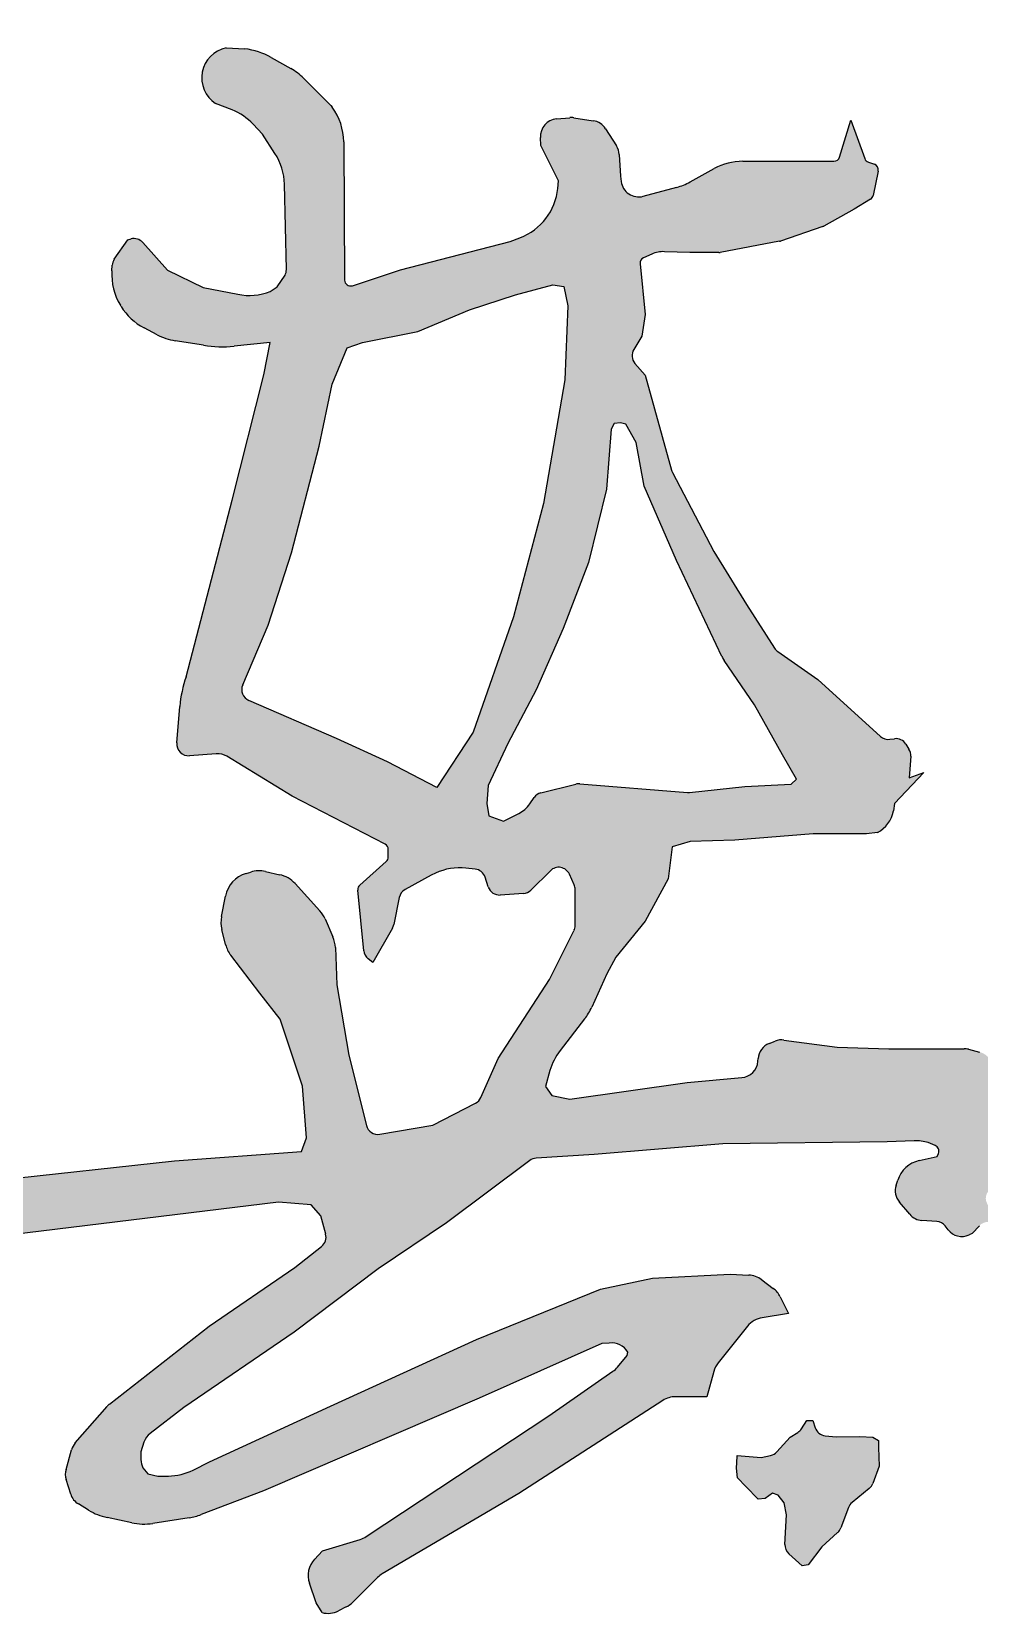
# Model space of a CAD drawing. Extents: x 1036631 to 1215829, y 649019 to 896649.
# Drawn here: x 1211366 to 1211912, y 763004 to 763917 of the extents above; entities that cross this region are included whole.
import ezdxf

# ---------------------------------------------------------------- set-up
doc = ezdxf.new("R2010")
doc.units = 0
doc.header["$LTSCALE"] = 1000
doc.header["$MEASUREMENT"] = 0
doc.layers.add('签名', color=7, linetype='Continuous')

msp = doc.modelspace()

# ---------------------------------------------------------------- hatches: boundary and pattern name
at = {"layer": '签名'}
h = msp.add_hatch(color=4, dxfattribs=at)
h.paths.add_polyline_path([(1211782.27, 763999.28), (1211803.94, 763996.36), (1211816.03, 763991.78), (1211826.03, 763986.37), (1211829.37, 763979.71), (1211830.2, 763971.79), (1211830.62, 763964.71), (1211830.62, 763963.05), (1211834.37, 763966.38), (1211839.79, 763974.71), (1211846.04, 763984.29), (1211843.54, 763995.11), (1211840.62, 763999.49, 0.161293), (1211823.76, 764012.64), (1211816.86, 764015.1), (1211790.19, 764023.01), (1211754.71, 764031.69, -0.055927), (1211747.59, 764034.3), (1211732.4, 764041.88, -0.036786), (1211728.11, 764044.44), (1211719.58, 764050.4, 0.116967), (1211705, 764056.18, 0.125161), (1211703.35, 764055.88), (1211694.59, 764051.87, 0.089225), (1211693.6, 764051.18, -0.045924), (1211694.08, 764051.58), (1211688.79, 764047.95, 0.195275), (1211687.38, 764045.81), (1211686.83, 764043.07, 0.293872), (1211688.17, 764039.64), (1211693.9, 764035.51), (1211699.74, 764033.43), (1211705.99, 764027.18), (1211708.12, 764012.29, 0.040442), (1211708.07, 764011.75, 0.74192), (1211714.3, 764009.86), (1211716.41, 764013.02), (1211725.58, 764015.93), (1211734.75, 764014.27), (1211741.83, 764009.27), (1211749.82, 764002.44, 0.146226), (1211751.6, 764001.65), (1211766.84, 763999.69)])
h.paths.add_polyline_path([(1212034.53, 763630.77, -0.224051), (1212040.87, 763617.72), (1212041.21, 763588.49, 0.252735), (1212049.05, 763574.37), (1212056.01, 763569.92), (1212062.69, 763570.59, 0.405395), (1212077.95, 763588.68), (1212076.79, 763605.44), (1212089.71, 763609.13), (1212093.41, 763610.98), (1212080.94, 763617.9), (1212078.63, 763627.12), (1212079.01, 763643.88, 0.116113), (1212077.39, 763651.5), (1212068.93, 763669.47, 0.062977), (1212066.64, 763673.07), (1212056.78, 763684.98, 0.230474), (1212043.23, 763691.13), (1212030.62, 763690.79), (1212026.61, 763689.73, 0.141943), (1212018.49, 763684.88), (1212007.57, 763673.14, 0.175293), (1212003.04, 763662.5), (1212002.92, 763660.34), (1212004.3, 763654.34), (1212005.23, 763654.34)])
h.paths.add_polyline_path([(1212007.67, 763481.25, 0.097987), (1212006.02, 763487.64), (1212001.22, 763497.64, 0.115547), (1211996.35, 763503.68), (1211978.2, 763517.85), (1211957.57, 763527.82), (1211947.74, 763528.01), (1211938.94, 763523.17), (1211930.96, 763507.21), (1211937.82, 763494.03, 0.112428), (1211942.71, 763488.27), (1211952.92, 763480.62), (1211961.88, 763474.92, -0.190711), (1211969.22, 763464.8), (1211976.66, 763435.76, -0.218827), (1211974.11, 763421.79), (1211962.23, 763404.83), (1211965.96, 763399.45, 0.115033), (1211971.68, 763394.27), (1211981.8, 763388.65, 0.14431), (1211991.18, 763386.55), (1211996.16, 763386.88), (1212001.9, 763399.5, 0.064737), (1212003.19, 763403.69), (1212008.57, 763435.33, 0.042109), (1212008.81, 763438.18), (1212008.81, 763461.34)])
h.paths.add_polyline_path([(1211848.94, 763076.53, 0.133698), (1211851.03, 763079.43), (1211854.7, 763089.27), (1211854.31, 763100.05), (1211854.31, 763104.16), (1211850.98, 763106.12), (1211843.53, 763106.51), (1211829.81, 763106.31), (1211823.49, 763106.92, -0.296761), (1211817.68, 763111.53), (1211816.29, 763115.72), (1211812.95, 763115.72), (1211809.86, 763110.93, -0.111035), (1211807.73, 763108.84), (1211803.35, 763106.12), (1211795.63, 763097.59, -0.159662), (1211791.95, 763095.49), (1211786.49, 763094.37), (1211772.77, 763095.54), (1211772.62, 763094.82), (1211772.3, 763088.24), (1211772.93, 763082.6), (1211777.63, 763077.59), (1211784.84, 763070.38), (1211788.92, 763070.7), (1211793, 763073.83), (1211796.45, 763072.58), (1211799.89, 763068.19), (1211801.15, 763061.3), (1211800.27, 763044.25, 0.22558), (1211802.5, 763038.85), (1211810.24, 763031.85), (1211813.69, 763032.48), (1211821.53, 763042.81), (1211830.68, 763051.05, 0.121444), (1211832.51, 763053.74), (1211836.87, 763065.51, -0.134274), (1211838.96, 763068.42)])
h = msp.add_hatch(color=4, dxfattribs=at)
h.paths.add_polyline_path([(1212162.79, 763455.11, -0.231178), (1212164.38, 763457.63), (1212195.29, 763476.64), (1212225, 763492.26, -0.274551), (1212228.47, 763492.08), (1212232.45, 763489.42, -0.290357), (1212233.93, 763486.1), (1212231.24, 763467.94, -0.282713), (1212228.95, 763465.21), (1212222.04, 763462.91, 0.12974), (1212207.52, 763453.41), (1212206.66, 763451.1), (1212205.52, 763442.54, 0.07073), (1212206.31, 763433), (1212207.57, 763427.45, 0.118418), (1212214.61, 763413.22), (1212238.39, 763384.71), (1212258.28, 763361.52), (1212265.71, 763352.62, -0.191696), (1212266.49, 763350.23), (1212266, 763342.36, 0.465128), (1212269.76, 763338.77), (1212303.87, 763342.47), (1212348.22, 763352.4, 0.44834), (1212350.69, 763356.84), (1212349.52, 763360.2), (1212343.93, 763366.18), (1212340.44, 763370.42, -0.157491), (1212338.13, 763376.24), (1212337.89, 763379.97, -0.24693), (1212341.76, 763388.64), (1212341.95, 763388.79, 0.440579), (1212343.06, 763403.8), (1212331.16, 763416.42), (1212316.96, 763425.99, -0.170294), (1212312.93, 763431.4), (1212310.64, 763438.73, -0.102372), (1212310.23, 763442.85), (1212311.47, 763454.67, -0.373734), (1212321.26, 763463.79), (1212321.48, 763463.8, 0.254103), (1212329.86, 763468.74), (1212335.26, 763478), (1212336.37, 763476.56), (1212338.7, 763466.13), (1212339.29, 763463.79, 0.331647), (1212348.74, 763456.09), (1212350.32, 763456.02), (1212357.32, 763456.02, 0.263355), (1212366.06, 763460.97), (1212366.68, 763462), (1212368.42, 763472.11, -0.184975), (1212372.14, 763478.38), (1212376.21, 763481.6, -0.149598), (1212381.77, 763483.77), (1212399.81, 763485.13), (1212438.12, 763484.33), (1212451.69, 763480.75), (1212464.86, 763475.56), (1212475.63, 763468.78), (1212489.6, 763453.23), (1212511.7, 763430.87), (1212518.88, 763422.1), (1212520.08, 763410.14), (1212523.67, 763398.57), (1212527.67, 763357.41), (1212524.88, 763340.27), (1212510.11, 763339.07), (1212507.72, 763331.09), (1212504.52, 763320.73), (1212492.15, 763309.56), (1212483.77, 763294.41), (1212471.4, 763279.65), (1212463.02, 763276.86), (1212456.63, 763285.24), (1212451.84, 763288.43), (1212438.67, 763286.83), (1212436.95, 763278.34), (1212418.6, 763273.95), (1212372.3, 763270.36), (1212363.92, 763267.17), (1212372, 763244.55), (1212375.19, 763219.68), (1212385.34, 763191.2), (1212427.21, 763102.43), (1212437.42, 763081), (1212438.44, 763061.61), (1212406.78, 763048.35), (1212390.45, 763058.55), (1212369, 763108.55), (1212349.8, 763153.04, 0.119239), (1212340.19, 763165.81), (1212329.18, 763174.87), (1212318.97, 763184.05), (1212319.24, 763187.61, 0.267055), (1212304.67, 763218.21), (1212294.69, 763225.09), (1212283.45, 763244.35), (1212273.81, 763255.59), (1212272.14, 763256.78, 0.225942), (1212263.51, 763258.31), (1212245.84, 763253.44, -0.047725), (1212243.92, 763253.11), (1212162.98, 763246.76), (1212104.31, 763245.38), (1212096.48, 763244.2), (1212097.32, 763246.88, -0.302854), (1212106.15, 763253.96), (1212187.87, 763261.21), (1212246.49, 763269.8, 0.079622), (1212249.57, 763270.77), (1212258.97, 763275.46, 0.447831), (1212261.63, 763285.25), (1212256.1, 763293.74, 0.101957), (1212254.17, 763295.69), (1212245.7, 763301.33), (1212224.02, 763298.93), (1212128.44, 763290.9), (1212105.95, 763290.9), (1212079.45, 763286.89), (1212068.2, 763282.88), (1212060.17, 763271.64), (1212059.45, 763181.8, -0.1506), (1212053.4, 763162.71), (1212052.14, 763160.89), (1212046.51, 763150.2, -0.07539), (1212040.46, 763142), (1212030.71, 763132.26, -0.258442), (1212024.38, 763130.44), (1212019.96, 763131.46, -0.172364), (1212016.12, 763133.91), (1212012.97, 763137.96, -0.116492), (1212011.67, 763140.8), (1212008.77, 763155.27), (1212006.5, 763216.53, 0.257654), (1212003.11, 763222.16), (1211998.95, 763224.57), (1211998.02, 763233.37, 0.137932), (1211996.66, 763236.78), (1211991.6, 763243.4, -0.130882), (1211990.26, 763246.63), (1211987.91, 763264.26, 0.375873), (1211981.17, 763270.16), (1211952.09, 763270.16, 0.153785), (1211948.19, 763268.93), (1211927.42, 763254.4), (1211919.38, 763249.42, 0.298099), (1211916.22, 763242.68), (1211917.16, 763240.08), (1211958.09, 763236.68, -0.449386), (1211961.14, 763232.61), (1211960.65, 763230.2), (1211917.46, 763230.2, 0.210128), (1211912.45, 763228), (1211908.27, 763223.45), (1211906.47, 763222.66, -0.340919), (1211894.38, 763225.68), (1211892.67, 763227.85, 0.210758), (1211887.82, 763230.42), (1211879.33, 763231.02, -0.201903), (1211872.27, 763234.6), (1211866.32, 763241.63, -0.259318), (1211864.4, 763251.35), (1211865.32, 763254.21, -0.264412), (1211877.71, 763265.56), (1211888, 763267.91), (1211888.82, 763269.74, 0.42547), (1211886.97, 763274.28), (1211882.9, 763275.91, 0.080244), (1211875.57, 763276.93), (1211859.28, 763276.35), (1211764.46, 763275.25), (1211690.12, 763269.06), (1211656.66, 763266.93, 0.145884), (1211653.02, 763265.59), (1211604.94, 763229.59), (1211565.52, 763203.14), (1211517.09, 763166.56), (1211453.45, 763123.23), (1211433.94, 763108.19, 0.151784), (1211430.46, 763103.23), (1211428.67, 763097.65), (1211428.67, 763093.1, 0.121298), (1211429.83, 763088.36), (1211432.75, 763085), (1211438.5, 763083.52), (1211444.55, 763083.66, 0.108689), (1211458.74, 763087.12), (1211468.32, 763091.81), (1211538.15, 763123.87), (1211622.31, 763162.37), (1211693.88, 763191.45), (1211723.76, 763197.74), (1211768.59, 763200.1), (1211779.4, 763199.53, -0.148728), (1211786.84, 763196.83), (1211793.55, 763191.8, -0.11645), (1211797.56, 763187.01), (1211802.41, 763177.31), (1211787.2, 763174.97, 0.187953), (1211778.65, 763170.03), (1211761.7, 763148.86, 0.102525), (1211759.2, 763143.94), (1211755.22, 763129.37), (1211737.2, 763129.37, 0.144191), (1211729.84, 763127.2), (1211646.69, 763073.57), (1211567.96, 763027.3, 0.063491), (1211565.24, 763025.19), (1211550.72, 763010.69, -0.080592), (1211547.19, 763008.14), (1211542.65, 763005.88, -0.178905), (1211533.28, 763004.85), (1211529.76, 763010.56), (1211525.97, 763021.8, -0.27945), (1211528.82, 763035.6), (1211533.43, 763040.56), (1211555.11, 763047.06, 0.073381), (1211558.7, 763048.74), (1211663.99, 763118.37), (1211701.01, 763144.03, 0.06755), (1211703.71, 763146.5), (1211709.3, 763153.21), (1211709.63, 763155.07, 0.305341), (1211698.93, 763160.32), (1211694.66, 763160.02), (1211623.88, 763128.58), (1211499.44, 763075.06), (1211463.48, 763061.4, -0.052637), (1211456.57, 763059.58), (1211435.59, 763056.35, -0.090596), (1211423.37, 763056.7), (1211409.19, 763059.7, -0.085038), (1211398.52, 763063.95), (1211392.6, 763067.57, -0.181064), (1211388.19, 763073.2), (1211385.54, 763081.56, -0.147202), (1211385.46, 763087.44), (1211388.72, 763098.82, -0.109427), (1211390.82, 763102.7), (1211409.14, 763123.83, -0.048018), (1211410.56, 763125.17), (1211467.99, 763170.15), (1211517.53, 763203.94), (1211532.92, 763216.11, 0.298156), (1211535.28, 763223.17), (1211532.48, 763233.8), (1211526.97, 763240.09), (1211508.1, 763241.66), (1211297.12, 763215.77), (1211180.55, 763203.18), (1210924.54, 763182.31, -0.291644), (1210918.08, 763185.73), (1210900.56, 763216.54), (1210900.56, 763219.06, -0.383842), (1210906.65, 763225.82), (1210945.39, 763229.9), (1211243.46, 763243.26), (1211448.14, 763265.33), (1211521.28, 763270.83), (1211524.2, 763278.73), (1211522, 763308.49), (1211509.07, 763347.2), (1211497.2, 763362.03), (1211480.51, 763383.97, -0.101619), (1211477.55, 763390.13), (1211475.35, 763398.92, -0.109256), (1211475.15, 763406.26), (1211477.43, 763418.1, -0.280752), (1211489.33, 763431.19), (1211492.01, 763431.98, -0.126758), (1211500.48, 763432.27), (1211508.76, 763430.43, -0.15474), (1211517.65, 763425.28), (1211531.93, 763409.57, -0.081557), (1211534.93, 763404.95), (1211539.45, 763394.63, -0.093443), (1211540.87, 763388.49), (1211541.73, 763366.97), (1211548.65, 763326.43), (1211558.81, 763285.85, 0.390931), (1211566.52, 763280.8), (1211597.14, 763285.9), (1211621.73, 763298.64, 0.171134), (1211624.82, 763301.93), (1211634.74, 763324.46), (1211664.42, 763369.94), (1211678.55, 763398.16, 0.116513), (1211679.27, 763401.21), (1211679.27, 763421.86, 0.107138), (1211678.66, 763424.67), (1211675.9, 763430.72, 0.523435), (1211664.91, 763432.71), (1211653.71, 763421.52, -0.18265), (1211649.33, 763419.54), (1211636, 763418.71, -0.340063), (1211629.13, 763423.35), (1211627.22, 763429.06, 0.294066), (1211621.48, 763433.67), (1211616.23, 763434.23, 0.133568), (1211598.62, 763431.37), (1211596.15, 763430.25), (1211581.09, 763421.89, 0.220074), (1211577.72, 763417.28), (1211574.6, 763401.67, -0.080659), (1211573.83, 763399.63), (1211562.51, 763379.83), (1211559.79, 763381.99, -0.201849), (1211557.27, 763386.63), (1211553.77, 763421.6, -0.240558), (1211554.9, 763424.48), (1211570.27, 763438.14, 0.21433), (1211571.41, 763440.68), (1211571.41, 763444.99, 0.280337), (1211569.57, 763448.01), (1211516, 763475.73), (1211478.23, 763498.75, 0.156534), (1211472.17, 763500.21), (1211456.65, 763499.06, -0.46076), (1211449.37, 763506.4), (1211451.11, 763527.5, -0.064651), (1211454.79, 763544.62), (1211465.74, 763586.58), (1211481.32, 763646.47), (1211499.69, 763718.65), (1211503.28, 763737.32), (1211482.41, 763735.23, -0.064936), (1211464.84, 763735.76), (1211448.37, 763738.42, -0.080775), (1211438.02, 763741.86), (1211430.47, 763745.81, -0.135752), (1211417.23, 763758.19), (1211416.85, 763758.82, -0.154043), (1211411.92, 763778.67), (1211412.12, 763781.9, -0.136703), (1211413.32, 763785.34), (1211421.15, 763796.64), (1211423, 763797.11, -0.279334), (1211429.74, 763795.07), (1211444.11, 763779.04), (1211464.54, 763769.17), (1211484.58, 763765.16, 0.141167), (1211503.33, 763766.73), (1211507.23, 763769.53), (1211511.87, 763776.22, 0.122029), (1211512.59, 763779.41), (1211511.52, 763828.62, 0.13949), (1211506.04, 763846.4), (1211498.81, 763857.52), (1211493.42, 763863.24, 0.109197), (1211481.29, 763871.5), (1211471.8, 763875.3, -0.674227), (1211477.87, 763907.26), (1211488.66, 763906.76, -0.092395), (1211503.86, 763901.81), (1211515.23, 763895.38, -0.067551), (1211522.51, 763889.84), (1211538.35, 763874.01), (1211539.09, 763873.01, -0.157847), (1211545.67, 763853.13), (1211546.22, 763773.34, 0.507739), (1211550.68, 763770.13), (1211578.54, 763779.22), (1211641.78, 763795.68), (1211647.39, 763797.79, 0.285141), (1211669.24, 763826.22), (1211669.69, 763830.67), (1211659.5, 763851.03), (1211659.23, 763855.58, -0.404917), (1211668.49, 763866.34), (1211676.11, 763867.03, -0.059906), (1211678.54, 763866.96), (1211689.69, 763865.29, -0.217925), (1211696.8, 763860.65), (1211703.08, 763850.72, -0.127757), (1211704.64, 763845.84), (1211705.35, 763833.22), (1211705.75, 763830.19, 0.45192), (1211718.48, 763821.69), (1211737.87, 763826.86, 0.061267), (1211745.57, 763829.96), (1211759.46, 763837.64, -0.126968), (1211775.91, 763841.88), (1211828.52, 763841.88, 0.329734), (1211831.77, 763844.29), (1211838.28, 763865.58), (1211846.28, 763843.43, 0.229531), (1211848.41, 763841.36), (1211851.86, 763840.21, -0.382276), (1211854.11, 763836.27), (1211851.1, 763822.23, -0.203047), (1211849.58, 763820.06), (1211840.26, 763814.24), (1211822.47, 763804.36), (1211797.44, 763795.8), (1211762.52, 763789.22), (1211745.39, 763789.22), (1211730.82, 763789.74, 0.112418), (1211723.4, 763788.33), (1211718.68, 763786.27, 0.326044), (1211716.66, 763782.81), (1211719.67, 763753.43), (1211717.69, 763740.93), (1211713.05, 763733.34, 0.328096), (1211713.74, 763725.32), (1211719.67, 763718.55), (1211734.77, 763663.81, 0.053255), (1211735.3, 763662.47), (1211759.2, 763616.78), (1211778.16, 763586.25), (1211794.29, 763561.07, 0.098742), (1211796.14, 763559.15), (1211819.26, 763543.08), (1211855.42, 763510.24, 0.218816), (1211860.83, 763508.52), (1211863.43, 763508.85, -0.291918), (1211870.03, 763505.71), (1211871.83, 763502.84, -0.158896), (1211872.84, 763498.75), (1211871.95, 763486.22), (1211880.38, 763489.38), (1211863.52, 763471.48), (1211862.81, 763467.23, -0.240188), (1211853.63, 763454.81), (1211847.28, 763453.98), (1211816.5, 763453.98), (1211771.43, 763450.29), (1211745.56, 763449.55), (1211735.22, 763446.6), (1211732.98, 763427.97), (1211719.68, 763403.6), (1211702.68, 763382.93), (1211697.51, 763373.33), (1211688.83, 763354.13, -0.059303), (1211684.68, 763347.25), (1211670.52, 763329.06, 0.096023), (1211664.66, 763317.52), (1211662.04, 763308.35), (1211665.74, 763303.19), (1211676.08, 763300.97), (1211743.86, 763310.66), (1211775.39, 763313.44, 0.368288), (1211784.67, 763322.87), (1211784.78, 763324.37, -0.287337), (1211791.16, 763333.11), (1211794.55, 763334.47, -0.1299), (1211799.72, 763335.1), (1211830.33, 763330.9), (1211860.17, 763330.07), (1211903.67, 763330.07, -0.061275), (1211906.14, 763329.76), (1211912.52, 763328.17, -0.265952), (1211919.83, 763321.16), (1211922.33, 763312.68), (1211925.74, 763301.08, 0.385739), (1211937.43, 763293.94), (1211946.11, 763295.59, 0.134429), (1211950.95, 763297.96), (1211964.38, 763309.8, 0.361907), (1211966.37, 763322.7), (1211962.94, 763328.41), (1211961.81, 763337.99, -0.367837), (1211969.14, 763348.99), (1211978, 763351.52, -0.157947), (1211984.28, 763351.3), (1211986.48, 763350.5, -0.191883), (1211992.11, 763345.48), (1211994.44, 763340.83), (1211998.58, 763326.75), (1211999.08, 763321.32, 0.175535), (1212002.02, 763315.03), (1212006.04, 763311.02), (1212021.38, 763310.29, 0.100406), (1212025.39, 763310.91), (1212033.58, 763313.92, 0.271742), (1212040.13, 763321.9), (1212044.17, 763347.46), (1212056.6, 763396.32), (1212069.3, 763436.53), (1212081.46, 763465.89), (1212084.78, 763463.4), (1212085.61, 763456.78), (1212080.64, 763422), (1212071.52, 763387.21), (1212064.89, 763354.91), (1212061.57, 763332.55), (1212061.57, 763317.65, 0.280775), (1212072.12, 763318.85), (1212074.83, 763320.96), (1212111.3, 763327.58), (1212220.41, 763331.59, 0.384258), (1212223.68, 763334.76), (1212224.21, 763342.77, 0.192772), (1212223.43, 763345.17), (1212199.44, 763373.94), (1212182.21, 763391.15, -0.038185), (1212178.84, 763395.09), (1212168.35, 763409.38, -0.150784), (1212161.78, 763428.32), (1212161.31, 763441.85)])
h.paths.add_polyline_path([(1211672.64, 763769.63), (1211675.05, 763758.57), (1211673.26, 763715.84), (1211660.95, 763644.44), (1211643.7, 763579.2), (1211620.29, 763512.73), (1211599.35, 763480.72), (1211571.01, 763495.49), (1211541.45, 763509.03), (1211490.96, 763530.97, -0.411776), (1211487.41, 763539.86), (1211502.03, 763574.27), (1211515.58, 763616.13), (1211531.59, 763677.68), (1211538.98, 763713.37), (1211547.61, 763734.3), (1211556.61, 763737.4), (1211588.38, 763743.65), (1211618.23, 763756.16), (1211644.71, 763764.82), (1211666.38, 763770.59)], flags=16)
h.paths.add_polyline_path([(1211705.48, 763691.09), (1211708.45, 763690.25), (1211714.4, 763679.63), (1211719.07, 763654.59), (1211737.76, 763611.73), (1211763.87, 763556.36, 0.039662), (1211765.21, 763554.03), (1211782.71, 763528.4), (1211798.85, 763499.54), (1211806.92, 763485.53), (1211803.95, 763482.56), (1211777.19, 763481.29), (1211744.62, 763477.81), (1211681.88, 763482.9, 0.081589), (1211679.68, 763482.72), (1211659.49, 763477.67, 0.183834), (1211655.52, 763474.91), (1211653.1, 763471.36, -0.12786), (1211646.66, 763465.73), (1211637.87, 763461.34), (1211629.37, 763464.31), (1211628.27, 763471.52), (1211629.13, 763481.88), (1211640.36, 763506.05), (1211656.77, 763537.12), (1211672.32, 763572.51), (1211687.01, 763610.49), (1211697.37, 763652.79), (1211699.97, 763687.31), (1211701.65, 763690.67)], flags=16)
h.paths.add_polyline_path([(1212377.06, 763443.55), (1212383.27, 763449.65), (1212387.19, 763453.05, -0.191823), (1212394.32, 763455.53), (1212411.24, 763454.78), (1212422.13, 763452.84, -0.10674), (1212426.11, 763451.2), (1212446.68, 763437.07), (1212466.88, 763423.03, -0.07439), (1212469.07, 763420.96), (1212483.18, 763403.03, -0.129106), (1212490.05, 763387.19), (1212492.17, 763373.45, -0.195793), (1212486.22, 763348.51), (1212482.59, 763343.42), (1212477.92, 763335.97), (1212462.54, 763323.39), (1212454.61, 763319.19), (1212449.95, 763320.13), (1212444.82, 763328.05), (1212438.75, 763335.03), (1212437.36, 763346.68), (1212437.36, 763358.8), (1212435.96, 763368.58), (1212430.36, 763376.97), (1212424.77, 763380.7), (1212417.77, 763381.16), (1212409.38, 763388.62), (1212402.85, 763397.94), (1212396.79, 763413.78), (1212392.13, 763422.16), (1212384.66, 763431.48), (1212378.14, 763437.07), (1212376.2, 763438.93)], flags=16)
h.paths.add_polyline_path([(1212355.12, 763383.22), (1212356.56, 763384.94), (1212356.85, 763384.94), (1212369.83, 763386.1), (1212375.75, 763383.14, -0.319194), (1212377.6, 763379.67), (1212376.76, 763373.13), (1212377.51, 763372.31, 0.170609), (1212383.47, 763369.12), (1212387.43, 763368.51), (1212392.12, 763367.5, -0.270894), (1212394.65, 763365.17), (1212395.22, 763363.33), (1212394.64, 763357.85), (1212394.31, 763356.2, -0.35173), (1212391.05, 763353.47), (1212379.64, 763353.24), (1212368.82, 763354.52, -0.28734), (1212366.01, 763356.78), (1212364.94, 763359.86, 0.155831), (1212363.7, 763361.52, 0.184917), (1212361.49, 763362.54), (1212358.29, 763362.75), (1212355.12, 763367.65), (1212355.12, 763376.01)], flags=16)
h.paths.add_polyline_path([(1212294.71, 763298.09), (1212302.78, 763306.51), (1212310.12, 763311.28), (1212315.83, 763314.27, -0.109091), (1212320.07, 763315.42), (1212325.52, 763315.68), (1212341.29, 763313.84), (1212348.69, 763312.92, 0.069308), (1212351.5, 763312.96), (1212356.83, 763313.78, 0.13629), (1212361.81, 763316.02), (1212367.22, 763320.53, -0.117467), (1212371.45, 763322.63), (1212378.44, 763324.24, -0.049761), (1212380.45, 763324.5), (1212391.35, 763324.8, -0.063156), (1212393.9, 763324.55), (1212405.47, 763321.91), (1212406.61, 763321.48, -0.311276), (1212413.18, 763311.95), (1212413.18, 763311.28), (1212409.51, 763303.58), (1212403.11, 763294.96, -0.162986), (1212397.8, 763291.26), (1212394.84, 763290.39), (1212379.07, 763290.02), (1212372.82, 763290.02, 0.140475), (1212367.42, 763288.48), (1212361.1, 763284.53), (1212357.43, 763282.69), (1212352.3, 763281.6), (1212350.72, 763281.79, -0.312011), (1212342.42, 763288.94), (1212340.73, 763290.14), (1212336.89, 763288.92), (1212332.86, 763280.13), (1212330.29, 763276.46), (1212327.63, 763274.97, -0.174687), (1212320.81, 763273.82), (1212316.35, 763274.63), (1212310.47, 763278.16, -0.082204), (1212307.93, 763280.32), (1212304.98, 763283.79), (1212297.65, 763291.49), (1212294.35, 763295.15)], flags=16)
h.paths.add_polyline_path([(1212319.63, 763254.17), (1212322.1, 763255.51, 0.21493), (1212328.66, 763260.73), (1212330.65, 763264.62), (1212332.24, 763267.49), (1212334.95, 763267.49), (1212339.4, 763266.53), (1212341.27, 763263.55, 0.120194), (1212344.73, 763260.18), (1212346.09, 763259.38), (1212350.86, 763254.93), (1212356.19, 763251.43, -0.198061), (1212360.57, 763245.01), (1212361.99, 763238.23), (1212362.42, 763226.52, -0.06461), (1212362.18, 763223.91), (1212362.04, 763223.26, -0.302829), (1212356.57, 763218.06), (1212355.73, 763217.91, -0.052243), (1212353.61, 763217.76), (1212345.77, 763218.04), (1212339.56, 763218.52), (1212337.02, 763221.06), (1212336.06, 763223.93), (1212335.89, 763230.64, 0.37754), (1212330.82, 763238.06), (1212328.58, 763242.37), (1212327.79, 763244.28), (1212325.72, 763245.55), (1212322.7, 763246.18), (1212319.83, 763248.41), (1212319.04, 763252.06)], flags=16)

# ---------------------------------------------------------------- linework, layer by layer
at = {"layer": '签名', "color": 4}
for p, q in [((1211477.87, 763907.26, -1699.6), (1211488.66, 763906.76, -1699.6)), ((1211503.86, 763901.81, -1699.6), (1211515.23, 763895.38, -1699.6)), ((1211522.51, 763889.84, -1699.6), (1211538.35, 763874.01, -1699.6)), ((1211481.29, 763871.5, -1699.6), (1211471.8, 763875.3, -1699.6)), ((1211538.35, 763874.01, -1699.6), (1211539.09, 763873.01, -1699.6)), ((1211668.49, 763866.34, -1699.6), (1211676.11, 763867.03, -1699.6)), ((1211678.54, 763866.96, -1699.6), (1211689.69, 763865.29, -1699.6)), ((1211498.81, 763857.52, -1699.6), (1211493.42, 763863.24, -1699.6)), ((1211506.04, 763846.4, -1699.6), (1211498.81, 763857.52, -1699.6)), ((1211696.8, 763860.65, -1699.6), (1211703.08, 763850.72, -1699.6)), ((1211831.77, 763844.29, -1699.6), (1211838.28, 763865.58, -1699.6)), ((1211838.28, 763865.58, -1699.6), (1211846.28, 763843.43, -1699.6)), ((1211545.67, 763853.13, -1699.6), (1211546.22, 763773.34, -1699.6)), ((1211659.5, 763851.03, -1699.6), (1211659.23, 763855.58, -1699.6)), ((1211669.69, 763830.67, -1699.6), (1211659.5, 763851.03, -1699.6)), ((1211704.64, 763845.84, -1699.6), (1211705.35, 763833.22, -1699.6)), ((1211775.91, 763841.88, -1699.6), (1211828.52, 763841.88, -1699.6)), ((1211848.41, 763841.36, -1699.6), (1211851.86, 763840.21, -1699.6)), ((1211669.24, 763826.22, -1699.6), (1211669.69, 763830.67, -1699.6)), ((1211705.35, 763833.22, -1699.6), (1211705.75, 763830.19, -1699.6)), ((1211745.57, 763829.96, -1699.6), (1211759.46, 763837.64, -1699.6)), ((1211854.11, 763836.27, -1699.6), (1211851.1, 763822.23, -1699.6)), ((1211512.59, 763779.41, -1699.6), (1211511.52, 763828.62, -1699.6)), ((1211718.48, 763821.69, -1699.6), (1211737.87, 763826.86, -1699.6)), ((1211840.26, 763814.24, -1699.6), (1211822.73, 763804.51, -1699.6)), ((1211849.58, 763820.06, -1699.6), (1211840.26, 763814.24, -1699.6)), ((1211822.18, 763804.26, -1699.6), (1211797.67, 763795.88, -1699.6)), ((1211413.32, 763785.34, -1699.6), (1211421.15, 763796.64, -1699.6)), ((1211421.15, 763796.64, -1699.6), (1211423, 763797.11, -1699.6)), ((1211429.74, 763795.07, -1699.6), (1211444.11, 763779.04, -1699.6)), ((1211578.54, 763779.22, -1699.6), (1211641.78, 763795.68, -1699.6)), ((1211641.78, 763795.68, -1699.6), (1211647.39, 763797.79, -1699.6)), ((1211797.2, 763795.76, -1699.6), (1211762.83, 763789.28, -1699.6)), ((1211723.4, 763788.33, -1699.6), (1211718.68, 763786.27, -1699.6)), ((1211745.39, 763789.22, -1699.6), (1211730.82, 763789.74, -1699.6)), ((1211762.2, 763789.22, -1699.6), (1211745.39, 763789.22, -1699.6)), ((1211411.92, 763778.67, -1699.6), (1211412.12, 763781.9, -1699.6)), ((1211444.11, 763779.04, -1699.6), (1211464.54, 763769.17, -1699.6)), ((1211507.23, 763769.53, -1699.6), (1211511.87, 763776.22, -1699.6)), ((1211550.68, 763770.13, -1699.6), (1211578.54, 763779.22, -1699.6)), ((1211716.66, 763782.81, -1699.6), (1211719.67, 763753.43, -1699.6)), ((1211464.54, 763769.17, -1699.6), (1211484.58, 763765.16, -1699.6)), ((1211503.33, 763766.73, -1699.6), (1211507.23, 763769.53, -1699.6)), ((1211644.71, 763764.82, -1699.6), (1211666.38, 763770.59, -1699.6)), ((1211666.38, 763770.59, -1699.6), (1211672.64, 763769.63, -1699.6)), ((1211672.64, 763769.63, -1699.6), (1211675.05, 763758.57, -1699.6)), ((1211417.23, 763758.19, -1699.6), (1211416.85, 763758.82, -1699.6)), ((1211618.23, 763756.16, -1699.6), (1211644.71, 763764.82, -1699.6)), ((1211675.05, 763758.57, -1699.6), (1211673.26, 763715.84, -1699.6)), ((1211588.38, 763743.65, -1699.6), (1211618.23, 763756.16, -1699.6)), ((1211719.67, 763753.43, -1699.6), (1211717.69, 763740.93, -1699.6)), ((1211438.02, 763741.86, -1699.6), (1211430.47, 763745.81, -1699.6)), ((1211464.84, 763735.76, -1699.6), (1211448.37, 763738.42, -1699.6)), ((1211556.61, 763737.4, -1699.6), (1211588.38, 763743.65, -1699.6)), ((1211717.69, 763740.93, -1699.6), (1211713.05, 763733.34, -1699.6)), ((1211503.28, 763737.32, -1699.6), (1211482.41, 763735.23, -1699.6)), ((1211499.69, 763718.65, -1699.6), (1211503.28, 763737.32, -1699.6)), ((1211538.98, 763713.37, -1699.6), (1211547.61, 763734.3, -1699.6)), ((1211547.61, 763734.3, -1699.6), (1211556.61, 763737.4, -1699.6)), ((1211713.74, 763725.32, -1699.6), (1211719.67, 763718.55, -1699.6)), ((1211481.32, 763646.47, -1699.6), (1211499.69, 763718.65, -1699.6)), ((1211531.59, 763677.68, -1699.6), (1211538.98, 763713.37, -1699.6)), ((1211673.26, 763715.84, -1699.6), (1211660.95, 763644.44, -1699.6)), ((1211719.67, 763718.55, -1699.6), (1211734.77, 763663.81, -1699.6)), ((1211699.97, 763687.31, -1699.6), (1211697.37, 763652.79, -1699.6)), ((1211701.65, 763690.67, -1699.6), (1211699.97, 763687.31, -1699.6)), ((1211705.48, 763691.09, -1699.6), (1211701.65, 763690.67, -1699.6)), ((1211708.45, 763690.25, -1699.6), (1211705.48, 763691.09, -1699.6)), ((1211714.4, 763679.63, -1699.6), (1211708.45, 763690.25, -1699.6)), ((1211515.58, 763616.13, -1699.6), (1211531.59, 763677.68, -1699.6)), ((1211719.07, 763654.59, -1699.6), (1211714.4, 763679.63, -1699.6)), ((1211735.3, 763662.47, -1699.6), (1211759.2, 763616.78, -1699.6)), ((1211697.37, 763652.79, -1699.6), (1211687.01, 763610.49, -1699.6)), ((1211737.76, 763611.73, -1699.6), (1211719.07, 763654.59, -1699.6)), ((1211465.74, 763586.58, -1699.6), (1211481.32, 763646.47, -1699.6)), ((1211660.95, 763644.44, -1699.6), (1211643.7, 763579.2, -1699.6)), ((1211502.03, 763574.27, -1699.6), (1211515.58, 763616.13, -1699.6)), ((1211687.01, 763610.49, -1699.6), (1211672.32, 763572.51, -1699.6)), ((1211763.87, 763556.36, -1699.6), (1211737.76, 763611.73, -1699.6)), ((1211759.2, 763616.78, -1699.6), (1211778.16, 763586.25, -1699.6)), ((1211454.79, 763544.62, -1699.6), (1211465.74, 763586.58, -1699.6)), ((1211465.74, 763586.58, -1699.6), (1211465.74, 763586.58, -1699.6)), ((1211778.16, 763586.25, -1699.6), (1211794.29, 763561.07, -1699.6)), ((1211487.41, 763539.86, -1699.6), (1211502.03, 763574.27, -1699.6)), ((1211643.7, 763579.2, -1699.6), (1211620.29, 763512.73, -1699.6)), ((1211672.32, 763572.51, -1699.6), (1211656.77, 763537.12, -1699.6)), ((1211796.14, 763559.15, -1699.6), (1211819.26, 763543.08, -1699.6)), ((1211782.71, 763528.4, -1699.6), (1211765.21, 763554.03, -1699.6)), ((1211819.26, 763543.08, -1699.6), (1211855.42, 763510.24, -1699.6)), ((1211541.45, 763509.03, -1699.6), (1211490.96, 763530.97, -1699.6)), ((1211656.77, 763537.12, -1699.6), (1211640.36, 763506.05, -1699.6)), ((1211798.85, 763499.54, -1699.6), (1211782.71, 763528.4, -1699.6)), ((1211449.37, 763506.4, -1699.6), (1211451.11, 763527.5, -1699.6)), ((1211620.29, 763512.73, -1699.6), (1211599.35, 763480.72, -1699.6)), ((1211571.01, 763495.49, -1699.6), (1211541.45, 763509.03, -1699.6)), ((1211640.36, 763506.05, -1699.6), (1211629.13, 763481.88, -1699.6)), ((1211860.83, 763508.52, -1699.6), (1211863.43, 763508.85, -1699.6)), ((1211870.03, 763505.71, -1699.6), (1211871.83, 763502.84, -1699.6)), ((1211472.17, 763500.21, -1699.6), (1211456.65, 763499.06, -1699.6)), ((1211516, 763475.73, -1699.6), (1211478.23, 763498.75, -1699.6)), ((1211599.35, 763480.72, -1699.6), (1211571.01, 763495.49, -1699.6)), ((1211806.92, 763485.53, -1699.6), (1211798.85, 763499.54, -1699.6)), ((1211872.84, 763498.75, -1699.6), (1211871.95, 763486.22, -1699.6)), ((1211681.88, 763482.9, -1699.6), (1211743.99, 763477.87, -1699.6)), ((1211803.95, 763482.56, -1699.6), (1211806.92, 763485.53, -1699.6)), ((1211880.38, 763489.38, -1699.6), (1211863.52, 763471.48, -1699.6)), ((1211871.95, 763486.22, -1699.6), (1211880.38, 763489.38, -1699.6)), ((1211569.57, 763448.01, -1699.6), (1211516, 763475.73, -1699.6)), ((1211629.13, 763481.88, -1699.6), (1211628.27, 763471.52, -1699.6)), ((1211653.1, 763471.36, -1699.6), (1211655.52, 763474.91, -1699.6)), ((1211659.49, 763477.67, -1699.6), (1211679.68, 763482.72, -1699.6)), ((1211745.26, 763477.88, -1699.6), (1211777.19, 763481.29, -1699.6)), ((1211777.19, 763481.29, -1699.6), (1211803.95, 763482.56, -1699.6)), ((1211628.27, 763471.52, -1699.6), (1211629.37, 763464.31, -1699.6)), ((1211637.87, 763461.34, -1699.6), (1211646.66, 763465.73, -1699.6)), ((1211863.52, 763471.48, -1699.6), (1211862.81, 763467.23, -1699.6)), ((1211629.37, 763464.31, -1699.6), (1211637.87, 763461.34, -1699.6)), ((1211735.22, 763446.6, -1699.6), (1211732.98, 763427.97, -1699.6)), ((1211745.56, 763449.55, -1699.6), (1211735.22, 763446.6, -1699.6)), ((1211771.43, 763450.29, -1699.6), (1211745.56, 763449.55, -1699.6)), ((1211816.5, 763453.98, -1699.6), (1211771.43, 763450.29, -1699.6)), ((1211847.28, 763453.98, -1699.6), (1211816.5, 763453.98, -1699.6)), ((1211853.63, 763454.81, -1699.6), (1211847.28, 763453.98, -1699.6)), ((1211554.9, 763424.48, -1699.6), (1211570.27, 763438.14, -1699.6)), ((1211571.41, 763440.68, -1699.6), (1211571.41, 763444.99, -1699.6)), ((1211489.33, 763431.19, -1699.6), (1211492.01, 763431.98, -1699.6)), ((1211500.48, 763432.27, -1699.6), (1211508.76, 763430.43, -1699.6)), ((1211596.15, 763430.25, -1699.6), (1211581.09, 763421.89, -1699.6)), ((1211598.62, 763431.37, -1699.6), (1211596.15, 763430.25, -1699.6)), ((1211621.48, 763433.67, -1699.6), (1211616.23, 763434.23, -1699.6)), ((1211629.13, 763423.35, -1699.6), (1211627.22, 763429.06, -1699.6)), ((1211664.91, 763432.71, -1699.6), (1211653.71, 763421.52, -1699.6)), ((1211678.66, 763424.67, -1699.6), (1211675.9, 763430.72, -1699.6)), ((1211517.65, 763425.28, -1699.6), (1211531.93, 763409.57, -1699.6)), ((1211557.27, 763386.63, -1699.6), (1211553.77, 763421.6, -1699.6)), ((1211649.33, 763419.54, -1699.6), (1211636, 763418.71, -1699.6)), ((1211679.27, 763401.21, -1699.6), (1211679.27, 763421.86, -1699.6)), ((1211732.98, 763427.97, -1699.6), (1211719.68, 763403.6, -1699.6)), ((1211475.15, 763406.26, -1699.6), (1211477.43, 763418.1, -1699.6)), ((1211577.72, 763417.28, -1699.6), (1211574.6, 763401.67, -1699.6)), ((1211534.93, 763404.95, -1699.6), (1211539.45, 763394.63, -1699.6)), ((1211719.68, 763403.6, -1699.6), (1211702.68, 763382.93, -1699.6)), ((1211477.55, 763390.13, -1699.6), (1211475.35, 763398.92, -1699.6)), ((1211573.83, 763399.63, -1699.6), (1211562.51, 763379.83, -1699.6)), ((1211664.42, 763369.94, -1699.6), (1211678.55, 763398.16, -1699.6)), ((1211497.2, 763362.03, -1699.6), (1211480.51, 763383.97, -1699.6)), ((1211540.87, 763388.49, -1699.6), (1211541.73, 763366.97, -1699.6)), ((1211702.68, 763382.93, -1699.6), (1211697.51, 763373.33, -1699.6)), ((1211562.51, 763379.83, -1699.6), (1211559.79, 763381.99, -1699.6)), ((1211697.51, 763373.33, -1699.6), (1211688.83, 763354.13, -1699.6)), ((1211541.73, 763366.97, -1699.6), (1211548.65, 763326.43, -1699.6)), ((1211634.74, 763324.46, -1699.6), (1211664.42, 763369.94, -1699.6)), ((1211509.07, 763347.2, -1699.6), (1211497.2, 763362.03, -1699.6)), ((1211522, 763308.49, -1699.6), (1211509.07, 763347.2, -1699.6)), ((1211684.68, 763347.25, -1699.6), (1211670.52, 763329.06, -1699.6)), ((1211791.16, 763333.11, -1699.6), (1211794.55, 763334.47, -1699.6)), ((1211799.72, 763335.1, -1699.6), (1211830.33, 763330.9, -1699.6)), ((1211830.33, 763330.9, -1699.6), (1211860.17, 763330.07, -1699.6)), ((1211860.17, 763330.07, -1699.6), (1211903.67, 763330.07, -1699.6)), ((1211906.14, 763329.76, -1699.6), (1211912.52, 763328.17, -1699.6)), ((1211548.65, 763326.43, -1699.6), (1211558.81, 763285.85, -1699.6)), ((1211624.82, 763301.93, -1699.6), (1211634.74, 763324.46, -1699.6)), ((1211784.67, 763322.87, -1699.6), (1211784.78, 763324.37, -1699.6)), ((1211664.66, 763317.52, -1699.6), (1211662.04, 763308.35, -1699.6)), ((1211676.08, 763300.97, -1699.6), (1211743.86, 763310.66, -1699.6)), ((1211743.86, 763310.66, -1699.6), (1211775.39, 763313.44, -1699.6)), ((1211524.2, 763278.73, -1699.6), (1211522, 763308.49, -1699.6)), ((1211662.04, 763308.35, -1699.6), (1211665.74, 763303.19, -1699.6)), ((1211665.74, 763303.19, -1699.6), (1211676.08, 763300.97, -1699.6)), ((1211597.14, 763285.9, -1699.6), (1211621.73, 763298.64, -1699.6)), ((1211566.52, 763280.8, -1699.6), (1211597.14, 763285.9, -1699.6)), ((1211521.28, 763270.83, -1699.6), (1211524.2, 763278.73, -1699.6)), ((1211764.46, 763275.25, -1699.6), (1211690.12, 763269.06, -1699.6)), ((1211859.28, 763276.35, -1699.6), (1211764.46, 763275.25, -1699.6)), ((1211874.88, 763276.91, -1699.6), (1211859.28, 763276.35, -1699.6)), ((1211886.97, 763274.28, -1699.6), (1211882.9, 763275.91, -1699.6)), ((1211243.46, 763243.26, -1699.6), (1211448.14, 763265.33, -1699.6)), ((1211448.14, 763265.33, -1699.6), (1211521.28, 763270.83, -1699.6)), ((1211653.02, 763265.59, -1699.6), (1211604.94, 763229.59, -1699.6)), ((1211690.12, 763269.06, -1699.6), (1211656.66, 763266.93, -1699.6)), ((1211877.71, 763265.56, -1699.6), (1211888, 763267.91, -1699.6)), ((1211888, 763267.91, -1699.6), (1211888.82, 763269.74, -1699.6)), ((1211864.4, 763251.35, -1699.6), (1211865.32, 763254.21, -1699.6)), ((1211508.1, 763241.66, -1699.6), (1211297.12, 763215.77, -1699.6)), ((1211526.97, 763240.09, -1699.6), (1211508.1, 763241.66, -1699.6)), ((1211532.48, 763233.8, -1699.6), (1211526.97, 763240.09, -1699.6)), ((1211872.27, 763234.6, -1699.6), (1211866.32, 763241.63, -1699.6)), ((1211535.28, 763223.17, -1699.6), (1211532.48, 763233.8, -1699.6)), ((1211604.94, 763229.59, -1699.6), (1211565.52, 763203.14, -1699.6)), ((1211887.82, 763230.42, -1699.6), (1211879.33, 763231.02, -1699.6)), ((1211894.38, 763225.68, -1699.6), (1211892.67, 763227.85, -1699.6)), ((1211912.45, 763228, -1699.6), (1211908.27, 763223.45, -1699.6)), ((1211908.27, 763223.45, -1699.6), (1211906.47, 763222.66, -1699.6)), ((1211517.53, 763203.94, -1699.6), (1211532.92, 763216.11, -1699.6)), ((1211467.99, 763170.15, -1699.6), (1211517.53, 763203.94, -1699.6)), ((1211565.52, 763203.14, -1699.6), (1211517.09, 763166.56, -1699.6)), ((1211723.76, 763197.74, -1699.6), (1211768.59, 763200.1, -1699.6)), ((1211768.59, 763200.1, -1699.6), (1211779.4, 763199.53, -1699.6)), ((1211622.31, 763162.37, -1699.6), (1211693.88, 763191.45, -1699.6)), ((1211693.88, 763191.45, -1699.6), (1211723.76, 763197.74, -1699.6)), ((1211786.84, 763196.83, -1699.6), (1211793.55, 763191.8, -1699.6)), ((1211797.56, 763187.01, -1699.6), (1211802.41, 763177.31, -1699.6)), ((1211802.41, 763177.31, -1699.6), (1211787.2, 763174.97, -1699.6)), ((1211410.56, 763125.17, -1699.6), (1211467.99, 763170.15, -1699.6)), ((1211517.09, 763166.56, -1699.6), (1211453.45, 763123.23, -1699.6)), ((1211778.65, 763170.03, -1699.6), (1211761.7, 763148.86, -1699.6)), ((1211538.15, 763123.87, -1699.6), (1211622.31, 763162.37, -1699.6)), ((1211694.66, 763160.02, -1699.6), (1211623.88, 763128.58, -1699.6)), ((1211698.93, 763160.32, -1699.6), (1211694.66, 763160.02, -1699.6)), ((1211709.3, 763153.21, -1699.6), (1211709.63, 763155.07, -1699.6)), ((1211703.71, 763146.5, -1699.6), (1211709.3, 763153.21, -1699.6)), ((1211663.99, 763118.37, -1699.6), (1211701.01, 763144.03, -1699.6)), ((1211759.2, 763143.94, -1699.6), (1211755.22, 763129.37, -1699.6)), ((1211623.88, 763128.58, -1699.6), (1211499.44, 763075.06, -1699.6)), ((1211729.84, 763127.2, -1699.6), (1211646.69, 763073.57, -1699.6)), ((1211755.22, 763129.37, -1699.6), (1211737.2, 763129.37, -1699.6)), ((1211390.82, 763102.7, -1699.6), (1211409.14, 763123.83, -1699.6)), ((1211453.45, 763123.23, -1699.6), (1211433.94, 763108.19, -1699.6)), ((1211468.32, 763091.81, -1699.6), (1211538.15, 763123.87, -1699.6)), ((1211558.7, 763048.74, -1699.6), (1211663.99, 763118.37, -1699.6)), ((1211803.35, 763106.12, -1699.6), (1211807.73, 763108.84, -1699.6)), ((1211809.86, 763110.93, -1699.6), (1211812.95, 763115.72, -1699.6)), ((1211812.95, 763115.72, -1699.6), (1211816.29, 763115.72, -1699.6)), ((1211816.29, 763115.72, -1699.6), (1211817.68, 763111.53, -1699.6)), ((1211430.46, 763103.23, -1699.6), (1211428.67, 763097.65, -1699.6)), ((1211795.63, 763097.59, -1699.6), (1211803.35, 763106.12, -1699.6)), ((1211823.49, 763106.92, -1699.6), (1211829.81, 763106.31, -1699.6)), ((1211829.81, 763106.31, -1699.6), (1211843.53, 763106.51, -1699.6)), ((1211843.53, 763106.51, -1699.6), (1211850.98, 763106.12, -1699.6)), ((1211850.98, 763106.12, -1699.6), (1211854.31, 763104.16, -1699.6)), ((1211854.31, 763104.16, -1699.6), (1211854.31, 763100.05, -1699.6)), ((1211854.31, 763100.05, -1699.6), (1211854.7, 763089.27, -1699.6)), ((1211385.46, 763087.44, -1699.6), (1211388.72, 763098.82, -1699.6)), ((1211428.67, 763097.65, -1699.6), (1211428.67, 763093.1, -1699.6)), ((1211458.74, 763087.12, -1699.6), (1211468.32, 763091.81, -1699.6)), ((1211772.3, 763088.24, -1699.6), (1211772.62, 763094.82, -1699.6)), ((1211772.62, 763094.82, -1699.6), (1211772.77, 763095.54, -1699.6)), ((1211772.77, 763095.54, -1699.6), (1211786.49, 763094.37, -1699.6)), ((1211786.49, 763094.37, -1699.6), (1211791.95, 763095.49, -1699.6)), ((1211388.19, 763073.2, -1699.6), (1211385.54, 763081.56, -1699.6)), ((1211429.83, 763088.36, -1699.6), (1211432.75, 763085, -1699.6)), ((1211432.75, 763085, -1699.6), (1211438.5, 763083.52, -1699.6)), ((1211438.5, 763083.52, -1699.6), (1211444.55, 763083.66, -1699.6)), ((1211772.93, 763082.6, -1699.6), (1211772.3, 763088.24, -1699.6)), ((1211777.63, 763077.59, -1699.6), (1211772.93, 763082.6, -1699.6)), ((1211854.7, 763089.27, -1699.6), (1211851.03, 763079.43, -1699.6)), ((1211499.44, 763075.06, -1699.6), (1211463.48, 763061.4, -1699.6)), ((1211646.69, 763073.57, -1699.6), (1211567.96, 763027.3, -1699.6)), ((1211784.84, 763070.38, -1699.6), (1211777.63, 763077.59, -1699.6)), ((1211793, 763073.83, -1699.6), (1211788.92, 763070.7, -1699.6)), ((1211796.45, 763072.58, -1699.6), (1211793, 763073.83, -1699.6)), ((1211799.89, 763068.19, -1699.6), (1211796.45, 763072.58, -1699.6)), ((1211848.94, 763076.53, -1699.6), (1211838.96, 763068.42, -1699.6)), ((1211398.52, 763063.95, -1699.6), (1211392.6, 763067.57, -1699.6)), ((1211788.92, 763070.7, -1699.6), (1211784.84, 763070.38, -1699.6)), ((1211801.15, 763061.3, -1699.6), (1211799.89, 763068.19, -1699.6)), ((1211836.87, 763065.51, -1699.6), (1211832.51, 763053.74, -1699.6)), ((1211423.37, 763056.7, -1699.6), (1211409.19, 763059.7, -1699.6)), ((1211456.57, 763059.58, -1699.6), (1211435.59, 763056.35, -1699.6)), ((1211800.27, 763044.25, -1699.6), (1211801.15, 763061.3, -1699.6)), ((1211533.43, 763040.56, -1699.6), (1211555.11, 763047.06, -1699.6)), ((1211830.68, 763051.05, -1699.6), (1211821.53, 763042.81, -1699.6)), ((1211528.82, 763035.6, -1699.6), (1211533.43, 763040.56, -1699.6)), ((1211810.24, 763031.85, -1699.6), (1211802.5, 763038.85, -1699.6)), ((1211821.53, 763042.81, -1699.6), (1211813.69, 763032.48, -1699.6)), ((1211813.69, 763032.48, -1699.6), (1211810.24, 763031.85, -1699.6)), ((1211529.76, 763010.56, -1699.6), (1211525.97, 763021.8, -1699.6)), ((1211565.24, 763025.19, -1699.6), (1211550.72, 763010.69, -1699.6)), ((1211533.28, 763004.85, -1699.6), (1211529.76, 763010.56, -1699.6)), ((1211547.19, 763008.14, -1699.6), (1211542.65, 763005.88, -1699.6))]:
    msp.add_line(p, q, dxfattribs=at)
for centre, radius, start, end in [((1211481.3, 763890.05, -1699.6), 17.55, 101.26632, 237.2219), ((1211482.99, 763863.5, -1699.6), 43.63, 61.41177, 82.52724), ((1211498.48, 763865.8, -1699.6), 33.99, 45.02247, 60.48049), ((1211468.68, 763839.94, -1699.6), 33.99, 43.28673, 68.21408), ((1211511.68, 763852.9, -1699.6), 33.99, 0.39545, 36.27526), ((1211669.41, 763856.18, -1699.6), 10.2, 95.18982, 183.36526), ((1211677.03, 763856.88, -1699.6), 10.2, 81.47682, 95.18982), ((1211688.18, 763855.2, -1699.6), 10.2, 32.30098, 81.47682), ((1211694.46, 763845.27, -1699.6), 10.2, 3.17891, 32.30098), ((1211477.54, 763827.88, -1699.6), 33.99, 1.24634, 33.01015), ((1211775.91, 763807.89, -1699.6), 33.99, 90, 118.94398), ((1211828.52, 763845.28, -1699.6), 3.4, 270, 342.9966), ((1211849.48, 763844.59, -1699.6), 3.4, 199.86956, 251.57855), ((1211850.79, 763836.99, -1699.6), 3.4, 347.89603, 71.57855), ((1211715.86, 763831.55, -1699.6), 10.2, 187.64363, 284.92023), ((1211729.12, 763859.7, -1699.6), 33.99, 284.92023, 298.94398), ((1211635.42, 763829.61, -1699.6), 33.99, 290.62273, 354.28276), ((1211847.78, 763822.94, -1699.6), 3.4, 301.98518, 347.89603), ((1211821.08, 763807.48, -1699.6), 3.4, 288.87233, 299.03552), ((1211424.68, 763790.53, -1699.6), 6.8, 41.90021, 104.32763), ((1211796.57, 763799.1, -1699.6), 3.4, 280.67673, 288.87233), ((1211418.91, 763781.47, -1699.6), 6.8, 145.28382, 176.42087), ((1211720.04, 763783.15, -1699.6), 3.4, 113.61288, 185.84579), ((1211730.21, 763772.76, -1699.6), 17, 87.9562, 113.61288), ((1211762.2, 763792.62, -1699.6), 3.4, 270, 280.67672), ((1211445.85, 763776.55, -1699.6), 33.99, 176.42087, 211.44955), ((1211505.79, 763779.26, -1699.6), 6.8, 333.41698, 1.24634), ((1211491.24, 763798.5, -1699.6), 33.99, 258.69871, 290.8395), ((1211549.62, 763773.37, -1699.6), 3.4, 180.39545, 288.07019), ((1211446.23, 763775.93, -1699.6), 33.99, 211.44955, 242.3725), ((1211453.78, 763771.97, -1699.6), 33.99, 242.3725, 260.84472), ((1211475.66, 763802.88, -1699.6), 67.98, 260.84472, 275.70615), ((1211718.85, 763729.8, -1699.6), 6.8, 148.55044, 221.20819), ((1211741.32, 763665.62, -1699.6), 6.8, 195.42211, 207.61575), ((1211779.24, 763563.61, -1699.6), 17, 205.25082, 214.33601), ((1211800.02, 763564.73, -1699.6), 6.8, 212.63966, 235.19657), ((1211518.86, 763521.91, -1699.6), 67.98, 160.4834, 175.27973), ((1211493.67, 763537.2, -1699.6), 6.8, 156.99512, 246.51787), ((1211859.99, 763515.27, -1699.6), 6.8, 227.74868, 277.11949), ((1211456.14, 763505.84, -1699.6), 6.8, 175.27973, 274.23308), ((1211864.27, 763502.1, -1699.6), 6.8, 32.0256, 97.11949), ((1211866.06, 763499.23, -1699.6), 6.8, 355.91119, 32.0256), ((1211472.92, 763490.04, -1699.6), 10.2, 58.64697, 94.23308), ((1211681.33, 763476.12, -1699.6), 6.8, 85.36816, 104.02567), ((1211661.14, 763471.08, -1699.6), 6.8, 104.02567, 145.69219), ((1211744.53, 763484.64, -1699.6), 6.8, 265.36816, 276.09112), ((1211639.06, 763480.94, -1699.6), 17, 296.54709, 325.69219), ((1211846.05, 763470.02, -1699.6), 17, 296.50865, 350.53235), ((1211568.01, 763444.99, -1699.6), 3.4, 0, 62.64064), ((1211568.01, 763440.68, -1699.6), 3.4, 311.61122, 0), ((1211494.12, 763414.89, -1699.6), 17, 106.37738, 169.10614), ((1211496.8, 763415.68, -1699.6), 17, 77.4807, 106.37738), ((1211505.08, 763413.84, -1699.6), 17, 42.29606, 77.4807), ((1211612.67, 763400.42, -1699.6), 33.99, 83.99568, 114.42704), ((1211620.77, 763426.91, -1699.6), 6.8, 18.44843, 83.99568), ((1211669.72, 763427.91, -1699.6), 6.8, 24.46092, 134.97751), ((1211557.16, 763421.94, -1699.6), 3.4, 131.61122, 185.71506), ((1211584.39, 763415.95, -1699.6), 6.8, 119.03553, 168.6814), ((1211635.58, 763425.5, -1699.6), 6.8, 198.44843, 273.57353), ((1211648.9, 763426.33, -1699.6), 6.8, 273.57353, 314.97751), ((1211672.47, 763421.86, -1699.6), 6.8, 0, 24.46092), ((1211491.84, 763403.05, -1699.6), 17, 169.10614, 194.04682), ((1211519.36, 763398.14, -1699.6), 17, 23.64588, 42.29606), ((1211567.93, 763403.01, -1699.6), 6.8, 330.23576, 348.6814), ((1211672.47, 763401.21, -1699.6), 6.8, 333.41696, 0), ((1211523.88, 763387.81, -1699.6), 17, 2.2924, 23.64588), ((1211494.04, 763394.26, -1699.6), 17, 194.04682, 217.25649), ((1211564.04, 763387.3, -1699.6), 6.8, 185.71506, 231.3621), ((1211657.86, 763368.13, -1699.6), 33.99, 322.10323, 335.67858), ((1211697.34, 763308.18, -1699.6), 33.99, 142.10323, 164.04272), ((1211794.95, 763323.64, -1699.6), 10.2, 111.78593, 175.91119), ((1211798.33, 763325, -1699.6), 10.2, 82.18084, 111.78593), ((1211903.67, 763319.87, -1699.6), 10.2, 75.97434, 90), ((1211774.5, 763323.6, -1699.6), 10.2, 275.03851, 355.91119), ((1211618.6, 763304.67, -1699.6), 6.8, 297.38921, 336.23394), ((1211565.4, 763287.5, -1699.6), 6.8, 194.04683, 279.45504), ((1211876.06, 763253.73, -1699.6), 23.21, 72.86501, 92.91304), ((1211885.71, 763271.12, -1699.6), 3.4, 336.02082, 68.21409), ((1211657.09, 763260.15, -1699.6), 6.8, 93.63011, 126.82996), ((1211881.49, 763248.99, -1699.6), 17, 102.86524, 162.10818), ((1211874.1, 763248.22, -1699.6), 10.2, 162.10818, 220.25852), ((1211880.05, 763241.19, -1699.6), 10.2, 220.25852, 265.91757), ((1211887.34, 763223.63, -1699.6), 6.8, 38.31205, 85.91757), ((1211528.7, 763221.44, -1699.6), 6.8, 308.34561, 14.75462), ((1211902.39, 763232, -1699.6), 10.2, 218.31205, 293.61288), ((1211778.69, 763185.95, -1699.6), 13.6, 53.15168, 86.98957), ((1211785.4, 763180.92, -1699.6), 13.6, 26.58302, 53.15168), ((1211789.26, 763161.53, -1699.6), 13.6, 98.73941, 141.31828), ((1211700.38, 763149.75, -1699.6), 10.67, 29.89319, 97.8116), ((1211693.26, 763155.21, -1699.6), 13.6, 304.73487, 320.19267), ((1211772.32, 763140.36, -1699.6), 13.6, 141.31828, 164.73345), ((1211737.2, 763115.77, -1699.6), 13.6, 90, 122.81993), ((1211416.85, 763117.14, -1699.6), 10.2, 128.06695, 139.06337), ((1211804.15, 763114.62, -1699.6), 6.8, 301.80731, 327.15096), ((1211824.13, 763113.68, -1699.6), 6.8, 198.44845, 264.56389), ((1211398.52, 763096.02, -1699.6), 10.2, 139.06337, 164.04274), ((1211440.17, 763100.11, -1699.6), 10.2, 127.64533, 162.16806), ((1211438.87, 763093.1, -1699.6), 10.2, 180, 207.66441), ((1211790.59, 763102.15, -1699.6), 6.8, 281.5833, 317.86891), ((1211395.27, 763084.64, -1699.6), 10.2, 164.04274, 197.53846), ((1211443.78, 763117.64, -1699.6), 33.99, 271.30093, 296.11323), ((1211397.91, 763076.27, -1699.6), 10.2, 197.53846, 238.59043), ((1211844.66, 763081.8, -1699.6), 6.8, 309.07186, 339.53252), ((1211416.24, 763092.96, -1699.6), 33.99, 238.59043, 258.03298), ((1211843.25, 763063.15, -1699.6), 6.8, 129.07186, 159.66221), ((1211430.42, 763089.95, -1699.6), 33.99, 258.03298, 278.73941), ((1211451.41, 763093.18, -1699.6), 33.99, 278.73941, 290.79187), ((1211551.2, 763060.09, -1699.6), 13.6, 286.68687, 303.4745), ((1211826.14, 763056.1, -1699.6), 6.8, 311.96486, 339.66221), ((1211807.06, 763043.89, -1699.6), 6.8, 177.03674, 227.88477), ((1211538.78, 763026.35, -1699.6), 13.6, 137.0987, 199.55081), ((1211574.85, 763015.58, -1699.6), 13.6, 120.44591, 134.97753), ((1211541.11, 763020.31, -1699.6), 13.6, 296.54709, 314.97753), ((1211536.57, 763018.04, -1699.6), 13.6, 255.97435, 296.54709)]:
    msp.add_arc(centre, radius, start, end, dxfattribs=at)

doc.saveas('drawing.dxf')
